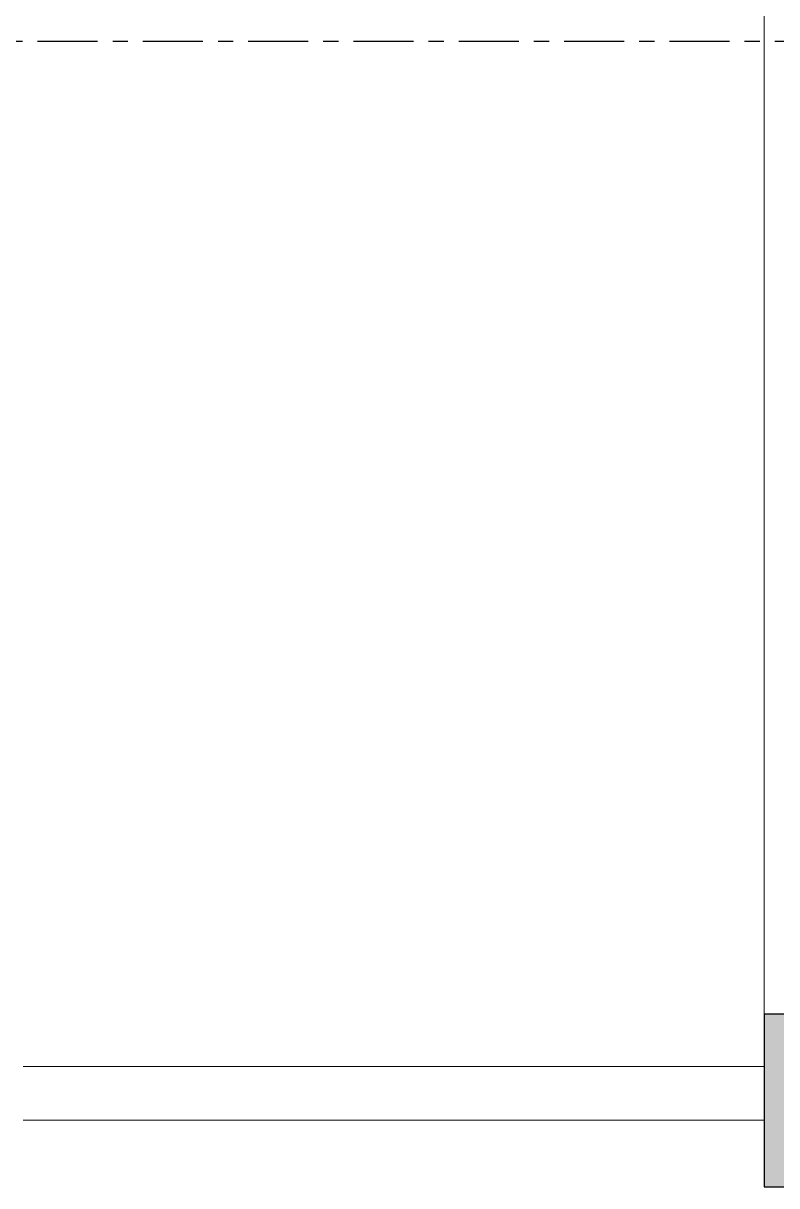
# Model space of a CAD drawing. Header units: millimetres. Extents: x -153298 to 620751, y -313239 to 250031.
# Drawn here: x -1554 to 1263, y 149186 to 153534 of the extents above; entities that cross this region are included whole.
import ezdxf
from ezdxf.enums import TextEntityAlignment as Align

# ---------------------------------------------------------------- set-up
doc = ezdxf.new("R2010")
doc.units = ezdxf.units.MM
for name, pattern in [('CENTER', [2, 1.25, -0.25, 0.25, -0.25]), ('TA_GL_000.90000', [2.475, 0.9, -0.225, 0.225, -0.225, 0.9]), ('XKITLINE00', [0])]:
    doc.linetypes.add(name, pattern=pattern)
for name, color, linetype in [('000 - 0_SYM_DWG_GRIDLINE_MAIN_COLOR_251', 251, 'Continuous'), ('000 - 0_SYM_DWG_SLOPE-SYM_TEXT_COLOR_3', 3, 'Continuous'), ('000 - CONCRETE_COL_HATCH_', 251, 'Continuous'), ('000 - EXISTING_COLUMN_CUT_COLOR_5', 5, 'Continuous'), ('000 - EXISTING_CONCRETE_MAIN_COLOR_1', 1, 'Continuous'), ('000 - GRID', 251, 'CENTER')]:
    doc.layers.add(name, color=color, linetype=linetype)
doc.styles.add('ARIAL', font='arial.ttf')
doc.styles.add('TA', font='', dxfattribs={"height": 4.5})
doc.styles.get('TA').set_extended_font_data('Cordia New')

# ---------------------------------------------------------------- blocks, each defined once
blk = doc.blocks.new('*U4771')
at = {"layer": '000 - 0_SYM_DWG_GRIDLINE_MAIN_COLOR_251', "color": 0, "linetype": 'ByBlock', "ltscale": 5}
blk.add_line((20, 0), (-188, 0), dxfattribs=at)
at = {"style": 'TA', "flags": 1}
blk.add_attdef('LOCATION', (6, -6), '', height=4.5, rotation=270, dxfattribs=at)
at = {"layer": '000 - 0_SYM_DWG_SLOPE-SYM_TEXT_COLOR_3', "style": 'ARIAL'}
blk.add_attdef('GRID-HEAD', text='', height=4, rotation=270, dxfattribs=at).set_placement((40, 0), align=Align.MIDDLE_CENTER)
blk = doc.blocks.new('W-1-PP19-ST-ENT1-1_20260610-010700_LOPF_DIMS')
at = {"layer": '000 - GRID', "linetype": 'TA_GL_000.90000', "xscale": 50.00000000000004, "yscale": 50.00000000000004, "zscale": 50.00000000000004, "rotation": 90}
blk.add_blockref('*U4771', (11400, 7400), dxfattribs=at)
blk = doc.blocks.new('*A260257')
at = {"layer": '000 - EXISTING_CONCRETE_MAIN_COLOR_1', "linetype": 'XKITLINE00', "lineweight": 0}
blk.add_line((230.369977, 139.784021), (266.279981, 139.784021), dxfattribs=at)
blk = doc.blocks.new('*A316310')
at = {"layer": '000 - EXISTING_CONCRETE_MAIN_COLOR_1', "linetype": 'XKITLINE00', "lineweight": 0}
for p, q in [((227.2, 139.784027), (227.2, 161.943982)), ((228.8, 139.784027), (228.8, 161.943982))]:
    blk.add_line(p, q, dxfattribs=at)
blk = doc.blocks.new('*U4794')
at = {"layer": '000 - CONCRETE_COL_HATCH_'}
h = blk.add_hatch(dxfattribs=at)
h.set_pattern_fill('AR-CONC', color=256, scale=0.5)
h.set_pattern_definition([(50, (0, 3e-15), (3.5863, -0.31376), [0.375, -4.125]), (355, (0, 3e-15), (-0.693757, 3.76096), [0.3, -3.3]), (100.4514, (0.299, -0.026), (2.892544, 3.4472), [0.3187, -3.50571]), (46.1842, (0, 1), (5.336207, -0.827596), [0.5625, -6.1875]), (96.6356, (0.4447, 0.931), (4.67331, 4.87059), [0.47805, -5.25857]), (351.1842, (0, 1), (4.67331, 4.87059), [0.45, -4.95]), (21, (0.5, 0.75), (2.984535, -2.013094), [0.375, -4.125]), (326, (0.5, 0.75), (1.216577, 3.62575), [0.3, -3.3]), (71.4514, (0.7487, 0.5822), (4.201112, 1.612656), [0.3187, -3.50571]), (37.5, (0, 3e-15), (0.0607993, 1.6644693), [0, -3.26, 0, -3.35, 0, -3.3125]), (7.5, (0, 3e-15), (1.315348, 1.972059), [0, -1.91, 0, -3.185, 0, -1.2625]), (327.5, (-1.115, 3e-15), (2.669112, -0.1127744), [0, -1.25, 0, -3.9, 0, -5.175]), (317.5, (-1.615, 3e-15), (2.915931, 0.500525), [0, -1.625, 0, -2.59, 0, -3.675])])
h.paths.add_polyline_path([(-323.1, -150), (323.1, -150), (323.1, 150), (-323.1, 150)])
blk.add_point((0, 0))
at = {"layer": '000 - EXISTING_COLUMN_CUT_COLOR_5'}
blk.add_lwpolyline([(-323.1, -150), (323.1, -150), (323.1, 150), (-323.1, 150)], close=True, dxfattribs=at)
blk = doc.blocks.new('W-1-PP19-ST-ENT1-1_20260610-011831_LOPF_ST')
at = {"color": 6}
blk.add_blockref('*U4794', (7438.1, 808), dxfattribs=at)
at = {"layer": '000 - EXISTING_CONCRETE_MAIN_COLOR_1', "lineweight": 0, "xscale": 125, "yscale": 125, "zscale": 125}
for name in ['*A316310', '*A260257']:
    blk.add_blockref(name, (-21035, -16515), dxfattribs=at)

msp = doc.modelspace()

# ---------------------------------------------------------------- block references
at = {"color": 6, "rotation": 90}
msp.add_blockref('W-1-PP19-ST-ENT1-1_20260610-010700_LOPF_DIMS', (2173.8173, 142066.7222), dxfattribs=at)

# ---------------------------------------------------------------- next in the draw order: block references
msp.add_blockref('W-1-PP19-ST-ENT1-1_20260610-011831_LOPF_ST', (2173.8173, 142066.7222), dxfattribs=at)

doc.saveas('drawing.dxf')
